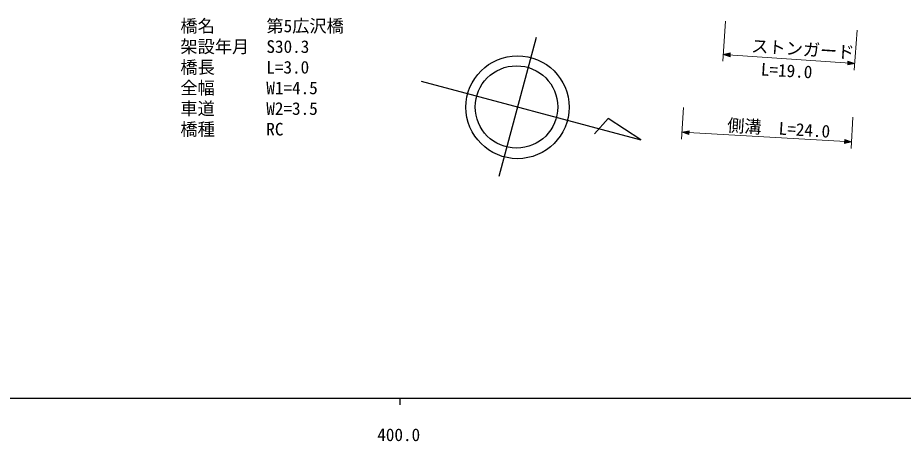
# Model space of a CAD drawing. Units: millimetres, scale not verified. Extents: x 40000 to 680000, y 20000 to 380000.
# Drawn here: x 412471 to 541181, y 198715 to 260256 of the extents above; entities that cross this region are included whole.
import ezdxf
from ezdxf.enums import TextEntityAlignment as Align

# ---------------------------------------------------------------- set-up
doc = ezdxf.new("R2010")
doc.units = ezdxf.units.MM
doc.header["$LTSCALE"] = 1000
for name, color, linetype, lineweight in [('S-BMK-SRVR', 3, 'Continuous', 25), ('S-STR-HTXT', 7, 'Continuous', 13), ('S-TTL-BAND', 7, 'Continuous', 25)]:
    doc.layers.add(name, color=color, linetype=linetype, lineweight=lineweight)
doc.styles.add('ＭＳ ゴシック', font='')
doc.styles.get('ＭＳ ゴシック').set_extended_font_data('MS Gothic')

msp = doc.modelspace()

# ---------------------------------------------------------------- linework, layer by layer
at = {"layer": 'S-BMK-SRVR'}
for p, q in [((487841, 257388), (482404, 237180)), ((471113, 251023), (503025, 242506)), ((498302, 245629), (496308, 243396)), ((503025, 242506), (498302, 245629))]:
    msp.add_line(p, q, dxfattribs=at)
for centre, major_axis in [((485111, 247243), (7502, 0)), ((484961, 247292), (6001, 0))]:
    msp.add_ellipse(centre, major_axis=major_axis, ratio=0.99597, dxfattribs=at)
at = {"layer": 'S-STR-HTXT'}
for p, q in [((515351, 259756), (514948, 253930)), ((534055, 252621), (534458, 258447)), ((515017, 254924), (516034, 255134)), ((515017, 254924), (534124, 253615)), ((515996, 254577), (515017, 254924)), ((515296, 254905), (515989, 255057)), ((515961, 254660), (515296, 254905)), ((515456, 254894), (515943, 254980)), ((515927, 254742), (515456, 254894)), ((515696, 254878), (515898, 254904)), ((515892, 254824), (515696, 254878)), ((515898, 254904), (515892, 254824)), ((515943, 254980), (515927, 254742)), ((515989, 255057), (515961, 254660)), ((516034, 255134), (515996, 254577)), ((533107, 253405), (533145, 253961)), ((534124, 253615), (533107, 253405)), ((533145, 253961), (534124, 253615)), ((533152, 253481), (533180, 253879)), ((533844, 253634), (533152, 253481)), ((533180, 253879), (533844, 253634)), ((533198, 253558), (533214, 253797)), ((533685, 253645), (533198, 253558)), ((533214, 253797), (533685, 253645)), ((533243, 253635), (533248, 253715)), ((533445, 253661), (533243, 253635)), ((533248, 253715), (533445, 253661)), ((509228, 247208), (508966, 242626)), ((533594, 241230), (533856, 245812)), ((509023, 243621), (510037, 243843)), ((509023, 243621), (533651, 242224)), ((510005, 243286), (509023, 243621)), ((509302, 243605), (509993, 243765)), ((509970, 243368), (509302, 243605)), ((509462, 243596), (509948, 243688)), ((509935, 243449), (509462, 243596)), ((509702, 243582), (509904, 243611)), ((509899, 243531), (509702, 243582)), ((509904, 243611), (509899, 243531)), ((509948, 243688), (509935, 243449)), ((509993, 243765), (509970, 243368)), ((510037, 243843), (510005, 243286)), ((532637, 242002), (532669, 242559)), ((533651, 242224), (532637, 242002)), ((532669, 242559), (533651, 242224)), ((532681, 242080), (532704, 242478)), ((533372, 242240), (532681, 242080)), ((532704, 242478), (533372, 242240)), ((532726, 242157), (532739, 242396)), ((533212, 242249), (532726, 242157)), ((532739, 242396), (533212, 242249)), ((532770, 242234), (532775, 242314)), ((532972, 242263), (532770, 242234)), ((532775, 242314), (532972, 242263))]:
    msp.add_line(p, q, dxfattribs=at)
at = {"layer": 'S-TTL-BAND'}
for p, q in [((40000, 205000), (579000, 205000)), ((468000, 205000), (468000, 204000))]:
    msp.add_line(p, q, dxfattribs=at)

# ---------------------------------------------------------------- texts
at = {"layer": 'S-STR-HTXT', "style": 'ＭＳ ゴシック'}
for s, p in [('橋名\u3000\u3000\u3000第5広沢橋', (436117, 257593)), ('架設年月\u3000S30.3', (436117, 254593)), ('橋長      L=3.0', (436117, 251593)), ('全幅      W1=4.5', (436117, 248593)), ('車道      W2=3.5', (436117, 245593)), ('橋種      RC', (436117, 242593))]:
    msp.add_text(s, height=1833, dxfattribs=at).set_placement(p, align=Align.BOTTOM_LEFT)
for s, rotation, p in [('ストンガード', 356.215, (519009, 254725)), ('L=19.0', 356.713, (520411, 251320)), ('側溝\u3000L=24.0', 356.414, (515503, 243202))]:
    msp.add_text(s, height=1833, rotation=rotation, dxfattribs=at).set_placement(p, align=Align.BOTTOM_LEFT)
at = {"layer": 'S-TTL-BAND', "style": 'ＭＳ ゴシック'}
msp.add_text('400.0', height=1833, dxfattribs=at).set_placement((467844, 198195), align=Align.BOTTOM_CENTER)

doc.saveas('drawing.dxf')
